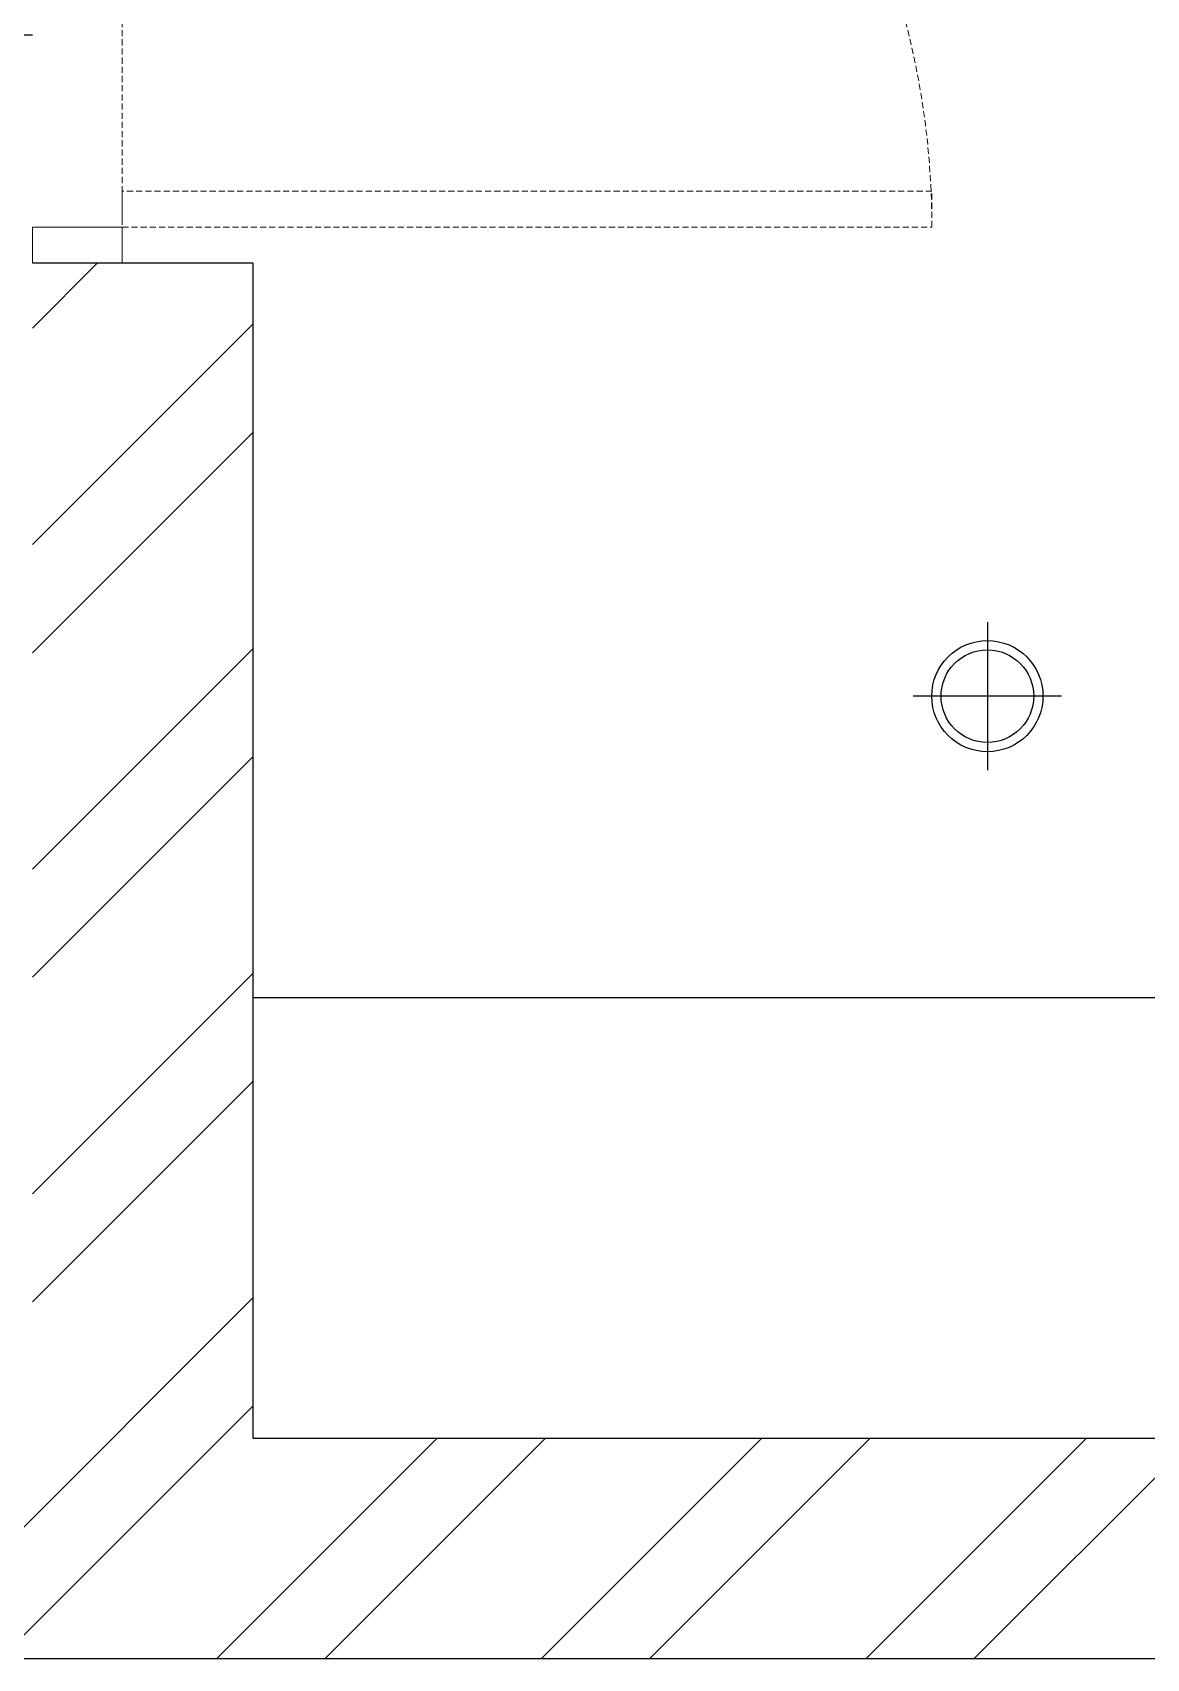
# Model space of a CAD drawing. Header units: inches. Extents: x 9636 to 21597, y -10243 to 557.
# Drawn here: x 15291.2 to 15336.7, y -151.8 to -85.4 of the extents above; entities that cross this region are included whole.
import ezdxf

# ---------------------------------------------------------------- set-up
doc = ezdxf.new("R2010")
doc.units = ezdxf.units.IN
doc.header["$MEASUREMENT"] = 0
doc.linetypes.add('DASHED2', pattern=[0.375, 0.25, -0.125])
doc.linetypes.add('HIDDEN', pattern=[0.375, 0.25, -0.125])
for name, color, linetype in [('A-Door-Frame', 1, 'Continuous'), ('A-Door-Swing', 8, 'HIDDEN'), ('IEL-HATCH-002', 7, 'Continuous')]:
    doc.layers.add(name, color=color, linetype=linetype)

# ---------------------------------------------------------------- blocks, each defined once
blk = doc.blocks.new('ger')
at = {"color": 5}
for p, q in [((6473.064, -970.679), (6473.07, -978.679)), ((6469.067, -974.679), (6477.067, -974.679))]:
    blk.add_line(p, q, dxfattribs=at)
for radius in [3, 2.5]:
    blk.add_circle((6473.067, -974.679), radius, dxfattribs=at)
blk = doc.blocks.new('shht')
at = {"color": 251, "true_color": 0x636466}
for p, q in [((15258.498, -2254.014), (15267.498, -2254.014)), ((15267.498, -2254.014), (15267.498, -2302.014)), ((15267.498, -2284.014), (15415.498, -2284.014)), ((15267.498, -2302.014), (15433.498, -2302.014)), ((14882.498, -2311.014), (15442.498, -2311.014))]:
    blk.add_line(p, q, dxfattribs=at)
at = {"layer": 'A-Door-Frame', "color": 251, "lineweight": 5, "true_color": 0x636466}
blk.add_line((15258.498, -2254.014), (15262.164, -2254.014), dxfattribs=at)
blk.add_lwpolyline([(15258.498, -2254.014), (15258.498, -2252.547), (15262.164, -2252.547), (15262.164, -2254.014)], dxfattribs=at)
at = {"layer": 'A-Door-Swing', "color": 251, "linetype": 'DASHED2', "lineweight": 5, "true_color": 0x636466}
blk.add_line((15262.164, -2252.251), (15262.164, -2219.185), dxfattribs=at)
blk.add_lwpolyline([(15262.164, -2252.547), (15295.231, -2252.547), (15295.231, -2251.08), (15262.164, -2251.08)], close=True, dxfattribs=at)
blk.add_arc((15262.164, -2252.547), 33.067, 0, 90, dxfattribs=at)
at = {"layer": 'IEL-HATCH-002', "color": 251, "linetype": 'Continuous', "true_color": 0x636466, "transparency": 33554687}
for p, q in [((15258.498, -2256.673), (15261.157, -2254.014)), ((15258.498, -2265.512), (15267.498, -2256.512)), ((15258.498, -2269.932), (15267.498, -2260.932)), ((15258.498, -2278.771), (15267.498, -2269.771)), ((15258.498, -2283.19), (15267.498, -2274.19)), ((15258.498, -2292.029), (15267.498, -2283.029)), ((15258.498, -2296.448), (15267.498, -2287.448)), ((15252.771, -2311.014), (15267.498, -2296.287)), ((15257.19, -2311.014), (15267.498, -2300.706)), ((15266.029, -2311.014), (15275.029, -2302.014)), ((15270.449, -2311.014), (15279.449, -2302.014)), ((15279.287, -2311.014), (15288.287, -2302.014)), ((15283.707, -2311.014), (15292.707, -2302.014)), ((15292.546, -2311.014), (15301.546, -2302.014)), ((15296.965, -2311.014), (15305.965, -2302.014))]:
    blk.add_line(p, q, dxfattribs=at)

msp = doc.modelspace()

# ---------------------------------------------------------------- linework, layer by layer
at = {"color": 18, "true_color": 0x000000}
msp.add_line((14969.167, -85.47), (15291.167, -85.47), dxfattribs=at)

# ---------------------------------------------------------------- block references
msp.add_blockref('shht', (32.669, 2159.219))
at = {"xscale": 0.7567862946407661, "yscale": 0.7567862946407661, "zscale": 0.7567862946407661, "rotation": 270}
msp.add_blockref('ger', (16067.791, 4786.24), dxfattribs=at)

doc.saveas('drawing.dxf')
